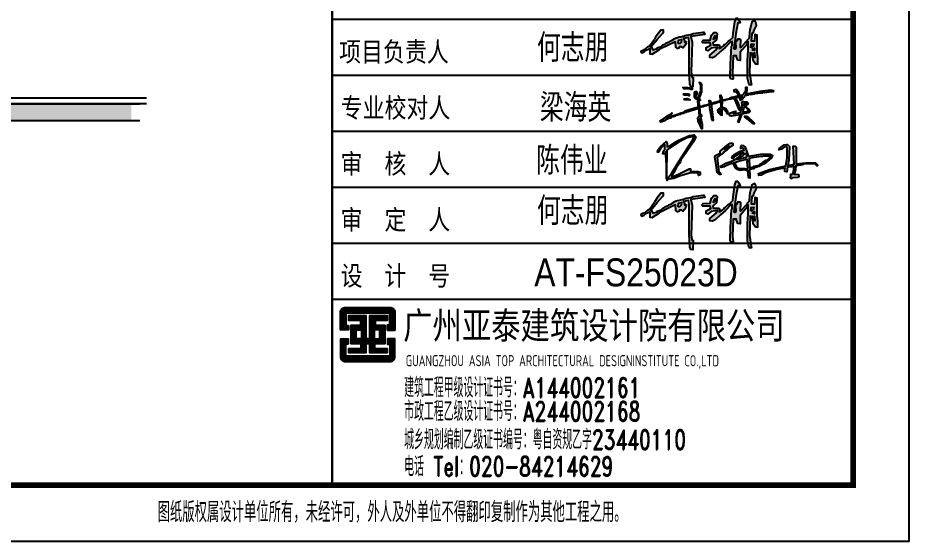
# Model space of a CAD drawing. Extents: x -1041549 to 749950, y -354245 to 17554.
# Drawn here: x 270223 to 278178, y -225679 to -221006 of the extents above; entities that cross this region are included whole.
import ezdxf

# ---------------------------------------------------------------- set-up
doc = ezdxf.new("R2010")
doc.units = 0
doc.header["$LTSCALE"] = 1000
doc.header["$MEASUREMENT"] = 0
for name, color, linetype in [('13', 13, 'Continuous'), ('14', 1, 'Continuous'), ('PUB_TITLE', 4, 'Continuous'), ('RAS2DXF', 7, 'Continuous'), ('WALL', 4, 'Continuous'), ('图签-Xi$0$RAS2DXF', 7, 'Continuous')]:
    doc.layers.add(name, color=color, linetype=linetype)
doc.styles.add('_HZTXT', font='gs_txt.shx', dxfattribs={"width": 0.8, "bigfont": 'HZTXT.shx'})
doc.styles.add('HT', font='simhei.ttf', dxfattribs={"width": 0.7})
doc.styles.add('hztxt', font='romand_pkpm', dxfattribs={"bigfont": 'gbcbig'})
doc.styles.get("Standard").update_dxf_attribs({"font": 'gbenor.shx', "bigfont": 'gbcbig.shx'})
doc.styles.add('宋体', font='')
doc.styles.get('宋体').set_extended_font_data('宋体')

# ---------------------------------------------------------------- blocks, each defined once
blk = doc.blocks.new('图签-Xi$0$A$C38097BB6')
at = {"linetype": 'Continuous'}
h = blk.add_hatch(color=4, dxfattribs=at)
h.dxf.hatch_style = 1
h.paths.add_polyline_path([(1561, 923), (1554, 964), (1629, 1032), (1643, 1162), (1622, 1183), (1575, 1183), (1527, 1128), (1499, 1025), (1356, 1019), (1335, 998), (1349, 964), (1499, 964), (1513, 916), (1417, 868), (1417, 813), (1451, 800), (1520, 854), (1650, 875), (1629, 827), (1492, 711), (1492, 663), (1547, 656), (1602, 683), (1711, 786), (1814, 875), (1923, 991), (1951, 998), (1951, 909), (1937, 896), (1917, 519), (1910, 253), (1923, 225), (1964, 218), (1971, 232), (1958, 341), (1971, 697), (2040, 697), (2040, 677), (2067, 608), (2115, 601), (2115, 772), (2156, 820), (2259, 943), (2272, 991), (2286, 991), (2286, 800), (2272, 608), (2272, 239), (2306, 102), (2354, 102), (2347, 129), (2313, 355), (2327, 759), (2361, 745), (2373, 746), (2375, 752), (2416, 759), (2423, 663), (2402, 670), (2395, 704), (2382, 704), (2382, 725), (2368, 725), (2382, 615), (2436, 533), (2450, 533), (2484, 526), (2484, 663), (2471, 772), (2471, 1128), (2423, 1142), (2416, 1005), (2354, 1005), (2368, 1149), (2382, 1183), (2395, 1183), (2409, 1231), (2457, 1326), (2436, 1409), (2402, 1429), (2361, 1402), (2320, 1231), (2313, 1183), (2300, 1067), (2259, 1025), (2252, 998), (2224, 971), (2224, 964), (2142, 882), (2115, 868), (2122, 1039), (2101, 1053), (2074, 1053), (2053, 1012), (2005, 991), (2026, 1162), (2067, 1381), (2115, 1381), (2088, 1443), (2060, 1477), (2033, 1477), (2005, 1402), (1971, 1162), (1964, 1080), (1896, 1012), (1869, 998), (1814, 943), (1787, 930), (1787, 909), (1725, 868), (1684, 848), (1698, 889), (1677, 923)])
h.paths.add_polyline_path([(1561, 1046), (1595, 1121), (1608, 1108), (1595, 1060)], flags=16)
h.paths.add_polyline_path([(2005, 978), (2019, 978), (2026, 868), (2012, 834), (1992, 834)], flags=16)
h.paths.add_polyline_path([(2341, 861), (2347, 937), (2402, 943), (2389, 896)], flags=16)
h.paths.add_polyline_path([(2382, 812), (2382, 841), (2416, 854), (2416, 807)], flags=16)
h = blk.add_hatch(color=4, dxfattribs=at)
h.dxf.hatch_style = 1
h.paths.add_polyline_path([(254, 848), (254, 800), (254, 738), (268, 738), (302, 731), (453, 827), (473, 848), (761, 991), (774, 991), (781, 875), (815, 848), (863, 868), (870, 889), (891, 889), (932, 861), (993, 937), (1014, 976), (1002, 995), (966, 984), (966, 1032), (946, 1058), (1048, 1080), (1062, 998), (1062, 697), (1062, 383), (1075, 123), (1096, 68), (1137, 61), (1144, 253), (1123, 253), (1103, 362), (1123, 978), (1096, 1101), (1390, 1142), (1369, 1190), (1356, 1190), (1144, 1162), (1133, 1155), (1089, 1142), (1007, 1128), (981, 1121), (945, 1108), (933, 1104), (921, 1101), (891, 1094), (866, 1090), (822, 1080), (798, 1071), (770, 1059), (713, 1025), (696, 1014), (644, 991), (627, 980), (583, 957), (560, 941), (521, 923), (513, 917), (502, 903), (487, 889), (405, 861), (405, 848), (316, 820), (282, 882), (275, 882), (248, 909), (200, 882), (166, 848), (145, 827), (108, 810), (63, 788), (83, 759), (131, 779), (166, 813), (228, 837)])
h.paths.add_polyline_path([(836, 950), (843, 1025), (904, 1039), (897, 984), (863, 950)], flags=16)
h = blk.add_hatch(color=4, dxfattribs=at)
h.dxf.hatch_style = 1
h.paths.add_polyline_path([(248, 909), (275, 882), (405, 1039), (514, 1162), (535, 1190), (535, 1231), (480, 1231), (431, 1170), (405, 1135), (371, 1081), (350, 1046)])
for p, q in [((248, 909), (350, 1046)), ((1014, 976), (1002, 995))]:
    blk.add_line(p, q, dxfattribs=at)
at = {"layer": '图签-Xi$0$RAS2DXF', "color": 0}
for points in [[(2361, 745, 0), (2327, 759, 0), (2313, 355, 0), (2347, 129, 0), (2354, 102, 0), (2306, 102, 0), (2272, 239, 0), (2272, 608, 0), (2286, 800, 0), (2286, 991, 0), (2272, 991, 0), (2259, 943, 0), (2156, 820, 0), (2115, 772, 0), (2115, 601, 0), (2067, 608, 0), (2040, 677, 0), (2040, 697, 0), (1971, 697, 0), (1958, 341, 0), (1971, 232, 0), (1964, 218, 0), (1923, 225, 0), (1910, 253, 0), (1917, 519, 0), (1937, 896, 0), (1951, 909, 0), (1951, 998, 0), (1923, 991, 0), (1814, 875, 0), (1711, 786, 0), (1602, 683, 0), (1547, 656, 0), (1492, 663, 0), (1492, 711, 0), (1629, 827, 0), (1650, 875, 0), (1520, 854, 0), (1451, 800, 0), (1417, 813, 0), (1417, 868, 0), (1513, 916, 0), (1499, 964, 0), (1349, 964, 0), (1335, 998, 0), (1356, 1019, 0), (1499, 1025, 0), (1527, 1128, 0), (1575, 1183, 0), (1622, 1183, 0), (1643, 1162, 0), (1629, 1032, 0), (1554, 964, 0), (1561, 923, 0), (1677, 923, 0), (1698, 889, 0), (1684, 848, 0), (1725, 868, 0), (1787, 909, 0), (1787, 930, 0), (1814, 943, 0), (1869, 998, 0), (1896, 1012, 0), (1964, 1080, 0), (1971, 1162, 0), (2005, 1402, 0), (2033, 1477, 0), (2060, 1477, 0), (2088, 1443, 0), (2115, 1381, 0), (2067, 1381, 0), (2026, 1162, 0), (2005, 991, 0), (2053, 1012, 0), (2074, 1053, 0), (2101, 1053, 0), (2122, 1039, 0), (2115, 868, 0), (2142, 882, 0), (2224, 964, 0)], [(2368, 725, 0), (2375, 752, 0), (2416, 759, 0), (2423, 663, 0), (2402, 670, 0), (2395, 704, 0), (2382, 704, 0), (2382, 725, 0), (2368, 725, 0), (2382, 615, 0), (2436, 533, 0), (2450, 533, 0), (2484, 526, 0), (2484, 663, 0), (2471, 772, 0), (2471, 1128, 0), (2423, 1142, 0), (2416, 1005, 0), (2354, 1005, 0), (2368, 1149, 0), (2382, 1183, 0), (2395, 1183, 0), (2409, 1231, 0), (2457, 1326, 0), (2436, 1409, 0), (2402, 1429, 0), (2361, 1402, 0), (2320, 1231, 0), (2313, 1183, 0), (2300, 1067, 0), (2259, 1025, 0), (2252, 998, 0), (2224, 971, 0), (2224, 964, 0), (2224, 964, 0), (2224, 964, 0)], [(145, 827, 0), (166, 848, 0), (200, 882, 0), (248, 909, 0), (275, 882, 0), (282, 882, 0), (316, 820, 0), (405, 848, 0), (405, 861, 0), (487, 889, 0), (502, 903, 0), (513, 917, 0), (521, 923, 0), (560, 941, 0), (583, 957, 0), (627, 980, 0), (644, 991, 0), (696, 1014, 0), (713, 1025, 0), (770, 1059, 0), (798, 1071, 0), (822, 1080, 0), (866, 1090, 0), (891, 1094, 0), (921, 1101, 0), (933, 1104, 0), (945, 1108, 0), (981, 1121, 0), (1007, 1128, 0), (1089, 1142, 0), (1133, 1155, 0), (1144, 1162, 0), (1356, 1190, 0), (1369, 1190, 0), (1390, 1142, 0), (1096, 1101, 0), (1123, 978, 0), (1103, 362, 0), (1123, 253, 0), (1144, 253, 0), (1137, 61, 0), (1096, 68, 0), (1075, 123, 0), (1062, 383, 0), (1062, 697, 0), (1062, 998, 0), (1048, 1080, 0), (946, 1058, 0), (966, 1032, 0), (966, 984, 0), (1002, 995, 0)], [(275, 882, 0), (405, 1039, 0), (514, 1162, 0), (535, 1190, 0), (535, 1231, 0), (480, 1231, 0), (431, 1170, 0), (405, 1135, 0), (371, 1081, 0), (350, 1046, 0), (350, 1046, 0), (350, 1046, 0)], [(1608, 1108, 0), (1595, 1121, 0), (1561, 1046, 0), (1595, 1060, 0), (1608, 1108, 0), (1608, 1108, 0)], [(145, 827, 0), (108, 810, 0), (63, 788, 0), (83, 759, 0), (131, 779, 0), (166, 813, 0), (228, 837, 0), (254, 848, 0), (254, 800, 0), (254, 738, 0), (268, 738, 0), (302, 731, 0), (453, 827, 0), (473, 848, 0), (761, 991, 0), (774, 991, 0), (781, 875, 0), (815, 848, 0), (863, 868, 0), (870, 889, 0), (891, 889, 0), (932, 861, 0), (993, 937, 0), (1014, 976, 0)], [(836, 950, 0), (843, 1025, 0), (904, 1039, 0), (897, 984, 0), (863, 950, 0), (836, 950, 0)], [(1992, 834, 0), (2005, 978, 0), (2019, 978, 0), (2026, 868, 0), (2012, 834, 0), (1992, 834, 0)], [(2341, 861, 0), (2347, 937, 0), (2402, 943, 0), (2389, 896, 0), (2341, 861, 0)], [(2373, 746, 0), (2361, 745, 0)], [(2382, 807, 0), (2382, 841, 0), (2416, 854, 0), (2416, 807, 0), (2375, 813, 0)]]:
    blk.add_polyline3d(points, dxfattribs=at)
blk = doc.blocks.new('43GGG')
at = {"linetype": 'Continuous'}
for points in [[(-112300, 250039.5), (-112271, 250058.5), (-112261, 250063.5), (-112241, 250073.5), (-112220, 250078.5), (-112219, 250076.5), (-112222, 250067.5), (-112251, 250022.5), (-112271, 249991.5), (-112294, 249954.5), (-112296, 249950.5), (-112305, 249941.5), (-112302, 249935.5), (-112286, 249937.5), (-112267, 249945.5), (-112229, 249956.5), (-112206, 249956.5), (-112203, 249947.5), (-112198, 249949.5), (-112198, 249958.5), (-112204, 249961.5), (-112231, 249961.5), (-112230, 249964.5), (-112230, 249970.5), (-112235, 249970.5), (-112250, 249962.5), (-112270, 249952.5), (-112294, 249942.5), (-112293, 249945.5), (-112288, 249956.5), (-112286, 249956.5), (-112281, 249965.5), (-112277, 249974.5), (-112269, 249985.5), (-112266, 249988.5), (-112264, 249994.5), (-112263, 250000.5), (-112261, 250001.5), (-112253, 250013.5), (-112220, 250060.5), (-112212, 250077.5), (-112218, 250083.5), (-112233, 250081.5), (-112269, 250066.5), (-112283, 250058.5), (-112299, 250047.5), (-112308, 250043.5), (-112308, 250054.5), (-112312, 250061.5), (-112331, 250044.5), (-112339, 250032.5), (-112341, 250025.5), (-112337, 250025.5), (-112329, 250039.5), (-112316, 250051.5), (-112316, 250034.5), (-112320, 250030.5), (-112323, 250020.5), (-112315, 250019.5), (-112315, 250025.5), (-112313, 250025.5), (-112312, 249991.5), (-112309, 249993.5), (-112309, 250032.5)], [(-111966, 249967.5), (-112003, 249954.5), (-112001, 249947.5), (-111994, 249948.5), (-111982, 249955.5), (-111972, 249958.5), (-111941, 249967.5), (-111913, 249972.5), (-111914, 249967.5), (-111914, 249961.5), (-111908, 249960.5), (-111905, 249976.5), (-111901, 249976.5), (-111891, 249977.5), (-111889, 249979.5), (-111884, 249978.5), (-111886, 249959.5), (-111889, 249950.5), (-111895, 249950.5), (-111895, 249942.5), (-111897, 249942.5), (-111895, 249938.5), (-111891, 249937.5), (-111888, 249940.5), (-111871, 249942.5), (-111867, 249944.5), (-111868, 249949.5), (-111882, 249950.5), (-111878, 249966.5), (-111877, 249981.5), (-111861, 249983.5), (-111857, 249985.5), (-111857, 249984.5), (-111854, 249984.5), (-111854, 249985.5), (-111853, 249985.5), (-111838, 249986.5), (-111817, 249986.5), (-111816.3, 249987.2), (-111812, 249985.5), (-111807, 249980.5), (-111804, 249982.5), (-111812, 249990.5), (-111844, 249990.5), (-111877, 249986.5), (-111877, 250042.5), (-111880, 250045.5), (-111886, 250045.5), (-111883, 249985.5), (-111904, 249981.5), (-111901, 249998.5), (-111899, 250044.5), (-111906, 250051.5), (-111909, 250051.5), (-111917, 250050.5), (-111933, 250038.5), (-111934, 250033.5), (-111926, 250035.5), (-111917, 250042.5), (-111909, 250044.5), (-111907, 250040.5), (-111907, 250007.5), (-111911, 249980.5)], [(-112309, 249993.5), (-112312, 249991.5), (-112312, 249962.5), (-112312, 249937.5), (-112311, 249937.5), (-112309, 249932.5), (-112307, 249932.5), (-112309, 249939.5)]]:
    blk.add_hatch(color=4, dxfattribs=at).paths.add_polyline_path(points)
h = blk.add_hatch(color=4, dxfattribs=at)
h.paths.add_polyline_path([(-112134, 250013.5), (-112120, 250023.5), (-112117, 250027.5), (-112107, 250033.5), (-112100, 250041.5), (-112088, 250049.5), (-112088, 250054.5), (-112090, 250055.5), (-112097, 250055.5), (-112109, 250048.5), (-112131, 250029.5), (-112131, 250022.5), (-112142, 250016.5), (-112146, 250014.5), (-112149, 250010.5), (-112144, 249982.5), (-112141, 249957.5), (-112134, 249950.5), (-112129, 249950.5), (-112130, 249955.5), (-112135, 249958.5), (-112141, 250008.5)])
h.paths.add_polyline_path([(-112116, 250034.5), (-112113, 250037.5), (-112106, 250043.5), (-112102, 250047.5), (-112099, 250044.5), (-112105, 250042.5), (-112106, 250041.5), (-112114, 250035.5)], flags=16)
h = blk.add_hatch(color=4, dxfattribs=at)
h.paths.add_polyline_path([(-112092, 249987.5), (-112087, 249988.5), (-112080, 249972.5), (-112077, 249969.5), (-112074, 249969.5), (-112074, 249967.5), (-112064, 249964.5), (-112047, 249966.5), (-112047, 249969.5), (-112067, 249969.5), (-112068, 249971.5), (-112073, 249972.5), (-112079, 249983.5), (-112081, 249986.5), (-112080, 249992.5), (-112070, 249995.5), (-112042, 250002.5), (-112040, 249994.5), (-112038, 249971.5), (-112045, 249970.5), (-112045, 249966.5), (-112042, 249965.5), (-112039, 249965.5), (-112037, 249940.5), (-112035, 249940.5), (-112030, 249939.5), (-112031, 249945.5), (-112032, 249968.5), (-112017, 249971.5), (-112012, 249975.5), (-112003, 249979.5), (-111999, 249979.5), (-111998, 249980.5), (-111996.6, 249980.7), (-111995, 249981.5), (-111990, 249984.5), (-111978, 249990.5), (-111959, 250005.5), (-111955, 250013.5), (-111963, 250018.5), (-111996, 250018.5), (-112035, 250011.5), (-112046, 250042.5), (-112052, 250047.5), (-112059, 250048.5), (-112063, 250042.5), (-112063, 250035.5), (-112057, 250041.5), (-112053, 250038.5), (-112050, 250031.5), (-112052, 250032.5), (-112064, 250029.5), (-112079, 250021.5), (-112090, 250012.5), (-112092, 250005.5), (-112087, 250004.5), (-112081, 250012.5), (-112065, 250022.5), (-112054, 250024.5), (-112077.1, 250003.5), (-112073.7, 250003), (-112070, 250006.5), (-112061, 250009.5), (-112059, 250012.5), (-112055, 250013.5), (-112049, 250021.5), (-112046, 250021.5), (-112043, 250016.5), (-112044, 250008.5), (-112067, 250002.5), (-112075, 250001.5), (-112073.7, 250003), (-112077, 250003.5), (-112095, 249994.5), (-112112, 249988.5), (-112130, 249979.5), (-112127, 249974.5), (-112117, 249976.5), (-112114, 249979.5)])
h.paths.add_polyline_path([(-112033, 250005.5), (-112017, 250009.5), (-112001, 250011.5), (-111974, 250013.5), (-111965, 250013.5), (-111965, 250008.5), (-111974, 249999.5), (-111978, 249997.5), (-111990, 249990.5), (-111993.6, 249986.8), (-111999, 249983.5), (-112000, 249981.5), (-112012, 249979.5), (-112019, 249977.5), (-112019, 249975.5), (-112032, 249973.5)], flags=16)
for p, q in [((-112114, 250035.5), (-112106, 250041.5)), ((-112106, 250043.5), (-112113, 250037.5))]:
    blk.add_line(p, q, dxfattribs=at)
at = {"layer": 'RAS2DXF', "color": 0}
for points in [[(-112231, 249961.5, 0), (-112204, 249961.5, 0), (-112198, 249958.5, 0), (-112198, 249949.5, 0), (-112203, 249947.5, 0), (-112206, 249956.5, 0), (-112229, 249956.5, 0), (-112267, 249945.5, 0), (-112286, 249937.5, 0), (-112302, 249935.5, 0), (-112305, 249941.5, 0), (-112296, 249950.5, 0), (-112294, 249954.5, 0), (-112271, 249991.5, 0), (-112251, 250022.5, 0), (-112222, 250067.5, 0), (-112219, 250076.5, 0), (-112220, 250078.5, 0), (-112241, 250073.5, 0), (-112261, 250063.5, 0), (-112271, 250058.5, 0), (-112300, 250039.5, 0), (-112309, 250032.5, 0), (-112309, 249993.5, 0), (-112312, 249991.5, 0), (-112313, 250025.5, 0), (-112315, 250025.5, 0), (-112315, 250019.5, 0), (-112323, 250020.5, 0), (-112320, 250030.5, 0), (-112316, 250034.5, 0), (-112316, 250051.5, 0), (-112329, 250039.5, 0), (-112337, 250025.5, 0), (-112341, 250025.5, 0), (-112339, 250032.5, 0), (-112331, 250044.5, 0), (-112312, 250061.5, 0), (-112308, 250054.5, 0), (-112308, 250043.5, 0), (-112299, 250047.5, 0), (-112283, 250058.5, 0), (-112269, 250066.5, 0), (-112233, 250081.5, 0), (-112218, 250083.5, 0), (-112212, 250077.5, 0), (-112220, 250060.5, 0), (-112253, 250013.5, 0), (-112261, 250001.5, 0), (-112263, 250000.5, 0), (-112264, 249994.5, 0), (-112266, 249988.5, 0), (-112269, 249985.5, 0), (-112277, 249974.5, 0), (-112281, 249965.5, 0), (-112286, 249956.5, 0), (-112288, 249956.5, 0), (-112293, 249945.5, 0), (-112294, 249942.5, 0), (-112270, 249952.5, 0), (-112250, 249962.5, 0), (-112235, 249970.5, 0), (-112230, 249970.5, 0), (-112230, 249964.5, 0), (-112231, 249961.5, 0), (-112231, 249961.5, 0), (-112231, 249961.5, 0), (-112231, 249961.5, 0)], [(-112270, 250059.5, 0), (-112269, 250058.5, 0)], [(-112134, 249950.5, 0), (-112141, 249957.5, 0), (-112144, 249982.5, 0), (-112149, 250010.5, 0), (-112146, 250014.5, 0), (-112142, 250016.5, 0), (-112131, 250022.5, 0), (-112131, 250029.5, 0), (-112109, 250048.5, 0), (-112097, 250055.5, 0), (-112090, 250055.5, 0), (-112088, 250054.5, 0), (-112088, 250049.5, 0), (-112100, 250041.5, 0), (-112107, 250033.5, 0), (-112117, 250027.5, 0), (-112120, 250023.5, 0), (-112134, 250013.5, 0), (-112141, 250008.5, 0), (-112135, 249958.5, 0), (-112130, 249955.5, 0), (-112129, 249950.5, 0), (-112134, 249950.5, 0)], [(-112105, 250042.5, 0), (-112099, 250044.5, 0), (-112102, 250047.5, 0), (-112106, 250043.5, 0)], [(-111990, 249984.5, 0), (-111978, 249990.5, 0), (-111959, 250005.5, 0), (-111955, 250013.5, 0), (-111963, 250018.5, 0), (-111996, 250018.5, 0), (-112035, 250011.5, 0), (-112046, 250042.5, 0), (-112052, 250047.5, 0), (-112059, 250048.5, 0), (-112063, 250042.5, 0), (-112063, 250035.5, 0)], [(-111901, 249976.5, 0), (-111905, 249976.5, 0), (-111908, 249960.5, 0), (-111914, 249961.5, 0), (-111914, 249967.5, 0), (-111913, 249972.5, 0), (-111941, 249967.5, 0), (-111972, 249958.5, 0), (-111982, 249955.5, 0), (-111994, 249948.5, 0), (-112001, 249947.5, 0), (-112003, 249954.5, 0), (-111966, 249967.5, 0), (-111911, 249980.5, 0), (-111907, 250007.5, 0), (-111907, 250040.5, 0), (-111909, 250044.5, 0), (-111917, 250042.5, 0), (-111926, 250035.5, 0), (-111934, 250033.5, 0), (-111933, 250038.5, 0), (-111917, 250050.5, 0), (-111909, 250051.5, 0), (-111906, 250051.5, 0), (-111899, 250044.5, 0), (-111901, 249998.5, 0), (-111904, 249981.5, 0), (-111883, 249985.5, 0), (-111886, 250045.5, 0), (-111880, 250045.5, 0), (-111877, 250042.5, 0), (-111877, 249986.5, 0), (-111844, 249990.5, 0), (-111812, 249990.5, 0), (-111804, 249982.5, 0), (-111807, 249980.5, 0), (-111812, 249985.5, 0), (-111816.3, 249987.2, 0), (-111817, 249986.5, 0), (-111838, 249986.5, 0), (-111853, 249985.5, 0), (-111853, 249985.5, 0), (-111851, 249985.6, 0)], [(-112087, 249988.5, 0), (-112084, 249991.5, 0), (-112087, 249988.5, 0), (-112092, 249987.5, 0), (-112114, 249979.5, 0), (-112117, 249976.5, 0), (-112127, 249974.5, 0), (-112130, 249979.5, 0), (-112112, 249988.5, 0), (-112095, 249994.5, 0), (-112077, 250003.5, 0), (-112073.7, 250003, 0), (-112070, 250006.5, 0), (-112061, 250009.5, 0), (-112059, 250012.5, 0), (-112055, 250013.5, 0), (-112049, 250021.5, 0), (-112046, 250021.5, 0), (-112043, 250016.5, 0), (-112044, 250008.5, 0), (-112067, 250002.5, 0), (-112075, 250001.5, 0), (-112073.7, 250003, 0)], [(-112114, 250035.5, 0), (-112116, 250034.5, 0), (-112113, 250037.5, 0), (-112113, 250037.5, 0), (-112113, 250037.5, 0)], [(-112105, 250042.5, 0), (-112106, 250041.5, 0)], [(-112077.3, 250003.4, 0), (-112054, 250024.5, 0), (-112065, 250022.5, 0), (-112081, 250012.5, 0), (-112087, 250004.5, 0), (-112092, 250005.5, 0), (-112090, 250012.5, 0), (-112079, 250021.5, 0), (-112064, 250029.5, 0), (-112052, 250032.5, 0), (-112050, 250031.5, 0), (-112053, 250038.5, 0), (-112057, 250041.5, 0), (-112063, 250035.5, 0)], [(-112055, 250023.5, 0), (-112054, 250023.5, 0)], [(-112313, 250008.5, 0), (-112314, 250007.5, 0)], [(-112312, 249991.5, 0), (-112312, 249962.5, 0), (-112312, 249937.5, 0), (-112311, 249937.5, 0), (-112309, 249932.5, 0), (-112307, 249932.5, 0), (-112309, 249939.5, 0), (-112309, 249993.5, 0)], [(-112047, 249966.5, 0), (-112064, 249964.5, 0), (-112074, 249967.5, 0), (-112074, 249969.5, 0), (-112077, 249969.5, 0), (-112080, 249972.5, 0), (-112087, 249988.5, 0)], [(-112047, 249966.5, 0), (-112047, 249969.5, 0), (-112067, 249969.5, 0), (-112068, 249971.5, 0), (-112073, 249972.5, 0), (-112079, 249983.5, 0), (-112081, 249986.5, 0), (-112080, 249992.5, 0), (-112070, 249995.5, 0), (-112042, 250002.5, 0), (-112040, 249994.5, 0), (-112041, 249992.5, 0)], [(-112045, 249966.5, 0), (-112045, 249970.5, 0), (-112038, 249971.5, 0), (-112040, 249994.5, 0)], [(-112012, 249979.5, 0), (-112019, 249977.5, 0), (-112019, 249975.5, 0), (-112032, 249973.5, 0), (-112033, 250005.5, 0), (-112017, 250009.5, 0), (-112001, 250011.5, 0), (-111974, 250013.5, 0), (-111965, 250013.5, 0), (-111965, 250008.5, 0), (-111974, 249999.5, 0), (-111978, 249997.5, 0), (-111990, 249990.5, 0), (-111993.6, 249986.8, 0), (-111999, 249983.5, 0), (-112000, 249981.5, 0), (-112012, 249979.5, 0)], [(-111857, 249984.5, 0), (-111857, 249985.5, 0), (-111861, 249983.5, 0)], [(-111857, 249984.5, 0), (-111854, 249984.5, 0), (-111854, 249985.5, 0), (-111853, 249985.5, 0)], [(-112047, 249966.5, 0), (-112045, 249966.5, 0), (-112042, 249965.5, 0), (-112039, 249965.5, 0), (-112037, 249940.5, 0), (-112035, 249940.5, 0), (-112030, 249939.5, 0), (-112031, 249945.5, 0), (-112032, 249968.5, 0), (-112017, 249971.5, 0), (-112012, 249975.5, 0), (-112003, 249979.5, 0), (-112012, 249975.5, 0), (-112012, 249976.5, 0)], [(-112047, 249968.5, 0), (-112045, 249968.5, 0)], [(-112045, 249966.5, 0), (-112045, 249965.5, 0)], [(-112025, 249970.5, 0), (-112025, 249968.5, 0)], [(-112003, 249979.5, 0), (-111999, 249979.5, 0), (-111998, 249980.5, 0), (-111996.6, 249980.7, 0), (-111995, 249981.5, 0), (-111990, 249984.5, 0)], [(-111901, 249976.5, 0), (-111902, 249975.5, 0)], [(-111901, 249976.5, 0), (-111891, 249977.5, 0), (-111889, 249979.5, 0), (-111884, 249978.5, 0), (-111886, 249959.5, 0), (-111889, 249950.5, 0), (-111895, 249950.5, 0), (-111895, 249942.5, 0), (-111897, 249942.5, 0), (-111895, 249938.5, 0), (-111891, 249937.5, 0), (-111888, 249940.5, 0), (-111871, 249942.5, 0), (-111867, 249944.5, 0), (-111868, 249949.5, 0), (-111882, 249950.5, 0), (-111878, 249966.5, 0), (-111877, 249981.5, 0), (-111861, 249983.5, 0), (-111861, 249983.5, 0), (-111861, 249983.5, 0), (-111861, 249983.5, 0)]]:
    blk.add_polyline3d(points, dxfattribs=at)
blk = doc.blocks.new('$titleblk$00000212')
at = {"layer": '14', "style": 'hztxt', "width": 0.85}
for s, p in [('电子文件名：', (-198.31, 0.78)), ('图纸版权属设计单位所有，未经许可，外人及外单位不得翻印复制作为其他工程之用。', (-124.17, 1.07))]:
    blk.add_text(s, height=3.6, rotation=359.9997, dxfattribs=at).set_placement(p)
blk = doc.blocks.new('梁海英_t3')
at = {"linetype": 'Continuous'}
h = blk.add_hatch(color=4, dxfattribs=at)
h.paths.add_polyline_path([(360, 1562), (355, 1571), (349, 1572), (354, 1560), (354, 1535), (345, 1509), (340, 1503), (332, 1504), (330, 1506), (328, 1506), (329, 1505), (329, 1503), (332, 1499), (341, 1497), (342, 1490), (345, 1459), (343, 1460), (341.4, 1460), (340, 1459.6), (340, 1458), (339, 1458), (338, 1459), (336, 1458.4), (336, 1456.2), (345, 1457), (348, 1421), (341, 1411), (343, 1399), (354, 1373), (355, 1373), (358, 1366), (360, 1366), (363, 1365), (363, 1382), (356, 1418), (361, 1421), (360, 1426), (355, 1427), (351, 1465), (347, 1494), (350, 1494), (354, 1493), (347, 1502), (352, 1507), (360, 1530)])
h.paths.add_polyline_path([(351, 1409), (355, 1387), (353, 1387), (353, 1390), (348, 1406)], flags=16)
for points in [[(298, 1550), (275, 1550), (279, 1544), (310, 1542), (310.7, 1540), (317, 1540), (317, 1547)], [(278, 1521), (279, 1515), (294, 1516), (302, 1513), (304, 1513), (304, 1519), (299, 1521)], [(333, 1523), (327, 1518.7), (327, 1511), (329, 1511)], [(307, 1493), (306, 1496), (294, 1500), (291, 1500), (281, 1499), (283.5, 1494)], [(335, 1512), (335, 1513), (335, 1513.7), (333, 1513), (332.3, 1510.3), (333, 1511), (334, 1511)], [(408, 1477), (408, 1480), (406, 1480), (404, 1479), (404.5, 1477.5), (405, 1477)], [(415, 1483), (411, 1482), (410, 1481), (410, 1477), (414, 1479.3), (414.5, 1480.7)], [(201, 1406), (207, 1407), (213, 1410), (222, 1412), (226.7, 1415.2), (232, 1418), (235.5, 1418.8), (238, 1420), (249, 1425), (262, 1430), (264, 1430.4), (266, 1430), (269.8, 1432.2), (275, 1434), (279, 1435), (282.6, 1434.9), (284, 1437), (284, 1442), (283, 1442), (282, 1441), (263, 1435), (258.7, 1432.7), (256, 1432), (229, 1422), (205, 1414), (205, 1416), (221, 1427), (227, 1433), (227, 1434.3), (223, 1433), (220, 1430), (211, 1425), (193, 1412), (174, 1400), (175, 1394), (182, 1396), (197, 1401)], [(292, 1445), (299, 1445), (299.8, 1445.8), (300, 1447), (307, 1448), (308.3, 1450), (308, 1450), (307.7, 1450), (284, 1443), (288, 1443), (291.2, 1442.7)], [(343, 1460.5), (341.4, 1460), (343, 1460)], [(345, 1459), (344.8, 1461), (343, 1460.5), (343, 1460)], [(344.8, 1461), (343, 1461), (343, 1460.5)], [(355.9, 1464.7), (351.1, 1464), (354, 1464), (355, 1463), (355.5, 1463)], [(354, 1464), (351.1, 1464), (351.4, 1461.6), (352, 1461), (355.2, 1461.6), (355.5, 1463), (355, 1463)], [(351.4, 1461.6), (351.4, 1460.8), (367, 1464), (352, 1461)], [(367, 1464), (368, 1467), (367, 1468), (365, 1468), (364, 1466), (358, 1465), (358, 1463), (355.5, 1463), (355.2, 1461.6)], [(393, 1476), (391, 1475), (389, 1475), (388, 1474), (374, 1470), (376, 1469), (377, 1469), (377, 1468.2), (383, 1469), (384, 1471), (392, 1472)], [(561, 1421), (554, 1421), (554, 1417), (558, 1414), (577, 1399), (589, 1387), (595, 1386), (595, 1391), (582, 1404), (581, 1404), (574, 1411)]]:
    blk.add_hatch(color=4, dxfattribs=at).paths.add_polyline_path(points)
h = blk.add_hatch(color=4, dxfattribs=at)
h.dxf.hatch_style = 1
h.paths.add_polyline_path([(333, 1523), (329, 1511), (327, 1511), (327, 1506), (330, 1506), (330, 1509), (332, 1509), (333, 1513), (336, 1514), (340, 1525), (336, 1531), (330, 1531), (327, 1526), (327, 1518.7)])
h = blk.add_hatch(color=4, dxfattribs=at)
h.paths.add_polyline_path([(392, 1472), (384, 1471), (383, 1469), (369.7, 1465.4), (368, 1466), (367.7, 1466), (367, 1464), (355.2, 1461.6), (356, 1465), (358, 1465), (358, 1463), (355.5, 1463), (355.2, 1461.6), (367, 1464), (369.7, 1465.4), (371, 1470), (374, 1470), (388, 1474), (390.2, 1471.8), (392, 1472), (393, 1476), (395, 1476), (393, 1491), (397, 1491), (401, 1484), (402, 1479), (404, 1479), (404.5, 1477.5), (405, 1477), (408, 1477), (408, 1480), (410, 1480), (410, 1479), (414, 1479.3), (414, 1480), (415, 1483), (444, 1491), (443, 1515), (445, 1515), (449, 1511), (451, 1494), (472, 1498), (485, 1501), (494, 1505), (504, 1507), (525, 1512), (521, 1523), (514, 1532), (506, 1530), (504, 1537), (515, 1540), (525, 1529), (531, 1514), (543, 1515), (548, 1519), (556, 1533), (557, 1550), (564, 1549), (564, 1534), (558, 1520), (621, 1531), (670, 1537), (684, 1535), (682, 1531), (662, 1530), (642, 1527), (636.5, 1524.9), (633, 1526), (626, 1525), (598, 1523), (597, 1521), (580, 1518), (574, 1519), (571.9, 1517.7), (570, 1517), (555, 1514), (541, 1497), (532, 1493), (528, 1507), (525, 1508), (523, 1506), (519.4, 1505.9), (517, 1505), (511, 1503), (509.4, 1501.6), (507, 1502), (501, 1501), (499, 1500.4), (497, 1500), (486, 1497), (468.5, 1492.5), (465, 1491), (455, 1491), (453, 1490), (452, 1460), (459, 1459), (468, 1454), (477, 1440), (477, 1433), (472, 1433), (469, 1442), (460, 1452), (452, 1452), (452, 1426), (446, 1427), (444, 1427), (433, 1439), (431, 1448), (435, 1453), (446, 1458), (445, 1486), (440, 1484), (436.1, 1484.1), (435.1, 1484.1), (434, 1484), (431.2, 1482.6), (430, 1482), (426.2, 1480.9), (422, 1480), (416, 1479.5), (416, 1478), (414, 1478), (414, 1479.3), (410, 1479), (410, 1477), (405.9, 1476.2), (405, 1476), (403, 1476), (408, 1429), (412, 1402), (407, 1401), (397, 1456), (393.4, 1472.7), (391.2, 1473.8)])
h.paths.add_polyline_path([(440, 1447), (446, 1450), (446, 1435), (443.2, 1435.9), (439, 1441)], flags=16)
h = blk.add_hatch(color=4, dxfattribs=at)
h.paths.add_polyline_path([(459, 1459), (452, 1460), (453, 1490), (455, 1491), (457, 1491), (457, 1494), (457, 1495.1), (451, 1494), (449, 1511), (445, 1515), (443, 1515), (444, 1491), (436, 1488.8), (436, 1488), (436, 1486), (440, 1484), (445, 1486), (446, 1458), (435, 1453), (431, 1448), (433, 1439), (444, 1427), (446, 1427), (452, 1426), (452, 1452), (460, 1452), (469, 1442), (472, 1433), (477, 1433), (477, 1440), (468, 1454)])
h.paths.add_polyline_path([(446, 1450), (446, 1435), (443.2, 1435.9), (439, 1441), (440, 1447)], flags=16)
h = blk.add_hatch(color=4, dxfattribs=at)
h.paths.add_polyline_path([(532, 1429), (522, 1397), (524, 1394), (528, 1396), (542, 1432), (570, 1437), (577, 1442), (575, 1449), (561, 1461), (558.9, 1461.2), (559, 1461), (559, 1458), (568, 1449), (568, 1444), (544, 1439), (547, 1455), (551, 1462), (558.9, 1461.2), (558, 1465), (564, 1472), (568, 1479), (563, 1485), (553, 1485), (547, 1487), (543, 1487), (540, 1480), (541, 1473), (541, 1460), (536, 1455), (539, 1455), (539, 1449), (536, 1450), (535, 1450), (534, 1455), (532, 1455), (521, 1486), (514, 1497), (509, 1497), (528, 1450), (535, 1442), (535, 1437), (506, 1433), (506, 1432), (503, 1432), (503, 1434), (505, 1434), (515, 1443), (512, 1442), (510, 1442), (510, 1440), (505, 1440), (482, 1431), (484, 1424), (490, 1424), (493, 1423)])
h.paths.add_polyline_path([(550, 1467), (551, 1478), (559, 1479), (557, 1475), (557, 1473), (555.8, 1471.2), (556, 1471), (555, 1470), (553, 1467)], flags=16)
h = blk.add_hatch(color=4, dxfattribs=at)
h.paths.add_polyline_path([(283.7, 1443.6), (284, 1437), (289, 1439), (291, 1440), (293.7, 1440.5), (299, 1442), (345, 1457), (344.8, 1461.6)])
edge = h.paths.add_edge_path(flags=16)
edge.add_line((313, 1447), (327, 1451))
edge.add_line((327, 1451), (345, 1457))
h = blk.add_hatch(color=4, dxfattribs=at)
h.dxf.hatch_style = 1
h.paths.add_polyline_path([(368, 1467), (367.7, 1466), (367, 1464), (369.7, 1465.4), (383, 1469), (384, 1471), (392, 1472), (393, 1476), (391, 1475), (389, 1475), (388, 1474), (374, 1470), (371, 1470)])
for p, q in [((329, 1503), (329, 1505)), ((335, 1513), (335, 1513.7)), ((404, 1479), (406, 1480)), ((410, 1479), (410, 1480)), ((411, 1482), (415, 1483)), ((415, 1483), (414, 1480)), ((414, 1480), (414.1, 1479.3)), ((344.7, 1461.6), (283.7, 1443.6)), ((284, 1443), (344.8, 1461)), ((284, 1442), (284, 1443)), ((284, 1443), (284, 1437.9)), ((289, 1439), (291, 1440)), ((289, 1439), (291, 1440)), ((291, 1442), (291.2, 1442.7)), ((291, 1440), (291, 1442)), ((291, 1440), (293.7, 1440.5)), ((291.2, 1442.7), (299, 1442)), ((293.7, 1440.5), (299, 1442)), ((299, 1442), (345, 1457)), ((299, 1442), (313, 1447)), ((313, 1447), (327, 1451)), ((327, 1451), (345, 1457)), ((345, 1457), (345, 1461)), ((364, 1466), (351.1, 1464)), ((351.1, 1464), (351.4, 1460.8)), ((351.4, 1460.8), (367, 1464)), ((365, 1468), (364, 1466)), ((367, 1468), (365, 1468)), ((368, 1467), (367, 1468)), ((367, 1464), (367.7, 1466)), ((367.7, 1466), (368, 1467)), ((391, 1475), (393, 1476)), ((414.1, 1479.3), (410, 1477)), ((512, 1442), (515, 1443)), ((557, 1473), (557, 1475)), ((284, 1437.9), (289, 1439)), ((284, 1437.9), (289, 1439))]:
    blk.add_line(p, q, dxfattribs=at)
at = {"layer": 'RAS2DXF', "color": 0}
for points in [[(326, 1452, 0), (334, 1454, 0), (334, 1456, 0), (345, 1457, 0), (348, 1421, 0), (341, 1411, 0), (343, 1399, 0), (354, 1373, 0), (355, 1373, 0), (358, 1366, 0), (360, 1366, 0), (363, 1365, 0), (363, 1382, 0), (356, 1418, 0), (361, 1421, 0), (360, 1426, 0), (355, 1427, 0), (351, 1465, 0), (347, 1494, 0), (350, 1494, 0), (354, 1493, 0), (347, 1502, 0), (352, 1507, 0), (360, 1530, 0), (360, 1562, 0), (355, 1571, 0), (349, 1572, 0), (354, 1560, 0), (354, 1535, 0), (345, 1509, 0), (340, 1503, 0), (332, 1504, 0), (330, 1506, 0), (327, 1506, 0), (327, 1526, 0), (330, 1531, 0), (336, 1531, 0), (340, 1525, 0), (336, 1514, 0), (333, 1513, 0), (332, 1509, 0), (330, 1509, 0), (330, 1506, 0)], [(311, 1539, 0), (310, 1542, 0), (279, 1544, 0), (275, 1550, 0), (298, 1550, 0), (317, 1547, 0), (317, 1540, 0), (310, 1540, 0)], [(302, 1513, 0), (294, 1516, 0), (279, 1515, 0), (278, 1521, 0), (299, 1521, 0), (304, 1519, 0), (304, 1513, 0), (302, 1513, 0)], [(327, 1511, 0), (329, 1511, 0), (333, 1523, 0), (326, 1518, 0)], [(486, 1497, 0), (497, 1500, 0), (499, 1502, 0), (501, 1501, 0), (507, 1502, 0), (509, 1504, 0), (511, 1503, 0), (517, 1505, 0), (519, 1507, 0), (523, 1506, 0), (525, 1508, 0), (528, 1507, 0), (532, 1493, 0), (541, 1497, 0), (555, 1514, 0), (570, 1517, 0), (570, 1519, 0), (574, 1519, 0), (580, 1518, 0), (597, 1521, 0), (598, 1523, 0), (626, 1525, 0), (633, 1526, 0), (635, 1528, 0), (642, 1527, 0), (662, 1530, 0), (682, 1531, 0), (684, 1535, 0), (670, 1537, 0), (621, 1531, 0), (558, 1520, 0), (564, 1534, 0), (564, 1549, 0), (557, 1550, 0), (556, 1533, 0), (548, 1519, 0), (543, 1515, 0), (531, 1514, 0), (525, 1529, 0), (515, 1540, 0), (504, 1537, 0), (506, 1530, 0), (514, 1532, 0), (521, 1523, 0), (525, 1512, 0), (504, 1507, 0), (494, 1505, 0), (485, 1501, 0)], [(583, 1519, 0), (583, 1521, 0), (585, 1521, 0), (585, 1520, 0)], [(594, 1522, 0), (594, 1524, 0), (596, 1524, 0), (596, 1522, 0)], [(596, 1522, 0), (596, 1521, 0)], [(605, 1523, 0), (605, 1525, 0), (606, 1526, 0), (608, 1526, 0), (608, 1528, 0)], [(606, 1528, 0), (606, 1527, 0)], [(607, 1523, 0), (607, 1525, 0), (606, 1525, 0)], [(616, 1524, 0), (616, 1527, 0), (619, 1527, 0), (619, 1525, 0)], [(284, 1493, 0), (281, 1499, 0), (291, 1500, 0), (294, 1500, 0), (306, 1496, 0), (307, 1493, 0), (283, 1494, 0)], [(329, 1505, 0), (328, 1506, 0)], [(340, 1458, 0), (340, 1460, 0), (343, 1460, 0), (345, 1459, 0), (342, 1490, 0), (341, 1497, 0), (332, 1499, 0), (329, 1503, 0)], [(330, 1506, 0), (331, 1505, 0)], [(333, 1511, 0), (332, 1510, 0)], [(333, 1511, 0), (334, 1511, 0), (335, 1512, 0), (335, 1513, 0)], [(352, 1461, 0), (367, 1464, 0), (369.7, 1465.4, 0), (383, 1469, 0), (384, 1471, 0), (392, 1472, 0), (393, 1476, 0), (395, 1476, 0), (393, 1491, 0), (397, 1491, 0), (401, 1484, 0), (402, 1479, 0), (404, 1479, 0), (405, 1476, 0), (403, 1476, 0), (408, 1429, 0), (412, 1402, 0), (407, 1401, 0), (397, 1456, 0), (395, 1474, 0), (392.3, 1473.3, 0)], [(405, 1477, 0), (410, 1477, 0), (410, 1481, 0), (411, 1482, 0)], [(408, 1480, 0), (406, 1480, 0)], [(408, 1477, 0), (408, 1480, 0), (410, 1480, 0)], [(410, 1479, 0), (422, 1480, 0), (426.2, 1480.9, 0), (430, 1482, 0), (432, 1483.1, 0), (434, 1484, 0), (434, 1484, 0)], [(414, 1480, 0), (415, 1483, 0), (444, 1491, 0), (443, 1515, 0), (445, 1515, 0), (449, 1511, 0), (451, 1494, 0), (472, 1498, 0), (485, 1501, 0), (486, 1497, 0), (465, 1493, 0), (465, 1491, 0), (455, 1491, 0), (455, 1491, 0)], [(414, 1480, 0), (414, 1478, 0), (416, 1478, 0), (416, 1480, 0)], [(418, 1480, 0), (418, 1481, 0), (420, 1481, 0), (420, 1480, 0)], [(424, 1485, 0), (424, 1486, 0)], [(424, 1483, 0), (424, 1485, 0)], [(424, 1483, 0), (424, 1482, 0)], [(426, 1483, 0), (426, 1485, 0), (427, 1484, 0), (428, 1484, 0), (428, 1486, 0)], [(426, 1483, 0), (426, 1482, 0)], [(428, 1486, 0), (428, 1487, 0)], [(434, 1484, 0), (435, 1486, 0), (436, 1486, 0), (440, 1484, 0), (445, 1486, 0), (446, 1458, 0), (435, 1453, 0), (431, 1448, 0), (433, 1439, 0), (444, 1427, 0), (446, 1427, 0), (452, 1426, 0), (452, 1452, 0), (460, 1452, 0), (469, 1442, 0), (472, 1433, 0), (477, 1433, 0), (477, 1440, 0), (468, 1454, 0), (459, 1459, 0), (452, 1460, 0), (453, 1490, 0), (455, 1491, 0)], [(436, 1488, 0), (436, 1489, 0)], [(436, 1486, 0), (436, 1488, 0)], [(436, 1486, 0), (436, 1485, 0)], [(441, 1485, 0), (440, 1485, 0)], [(441, 1485, 0), (441, 1487, 0), (443, 1487, 0), (443, 1486, 0)], [(457, 1494, 0), (457, 1495, 0)], [(457, 1491, 0), (457, 1494, 0)], [(478, 1496, 0), (477, 1495, 0)], [(478, 1496, 0), (478, 1498, 0), (480, 1498, 0), (480, 1496, 0)], [(483, 1497, 0), (483, 1499, 0), (485, 1499, 0), (485, 1501, 0)], [(483, 1497, 0), (483, 1496, 0)], [(487, 1502, 0), (488, 1502, 0), (487, 1501, 0), (487, 1500, 0)], [(506, 1507, 0), (506, 1506, 0), (508, 1506, 0), (508, 1508, 0)], [(506, 1433, 0), (535, 1437, 0), (535, 1442, 0), (528, 1450, 0), (509, 1497, 0), (514, 1497, 0), (521, 1486, 0), (532, 1455, 0), (534, 1455, 0), (535, 1450, 0), (536, 1450, 0), (539, 1449, 0), (539, 1455, 0), (534, 1455, 0)], [(541, 1505, 0), (542, 1511, 0), (533, 1508, 0), (533, 1511, 0), (535, 1511, 0), (535, 1509, 0)], [(541, 1505, 0), (536, 1500, 0), (534, 1508, 0)], [(536, 1455, 0), (541, 1460, 0), (541, 1473, 0), (540, 1480, 0), (543, 1487, 0), (547, 1487, 0), (553, 1485, 0), (563, 1485, 0), (568, 1479, 0), (564, 1472, 0), (558, 1465, 0), (559, 1461, 0)], [(541, 1505, 0), (539, 1505, 0), (538, 1504, 0)], [(567, 1517, 0), (567, 1519, 0), (570, 1519, 0)], [(227, 1433, 0), (221, 1427, 0), (205, 1416, 0), (205, 1414, 0), (229, 1422, 0), (256, 1432, 0), (258.7, 1432.7, 0), (263, 1435, 0), (282, 1441, 0), (282, 1438, 0), (282, 1441, 0)], [(249, 1425, 0), (262, 1430, 0), (264, 1430.4, 0), (266, 1430, 0), (269, 1433, 0), (275, 1434, 0), (279, 1435, 0), (279, 1437, 0), (284, 1437, 0), (284, 1443, 0), (288, 1443, 0), (299, 1442, 0), (300, 1447, 0), (307, 1448, 0), (309, 1451, 0), (316, 1451, 0), (316, 1449, 0), (313, 1449, 0), (313, 1451, 0)], [(282, 1441, 0), (283, 1442, 0), (284, 1442, 0)], [(284, 1439, 0), (289, 1439, 0), (290, 1440, 0), (291, 1440, 0), (291, 1442, 0)], [(284, 1441, 0), (287, 1441, 0), (288, 1442, 0), (287, 1442, 0)], [(291, 1444, 0), (288, 1444, 0)], [(291, 1442, 0), (292, 1445, 0), (299, 1445, 0)], [(291, 1444, 0), (292, 1444, 0)], [(299, 1445, 0), (300, 1446, 0)], [(300, 1444, 0), (299, 1443, 0)], [(300, 1444, 0), (313, 1447, 0), (313, 1449, 0)], [(306, 1449, 0), (306, 1450, 0), (308, 1450, 0)], [(306, 1449, 0), (306, 1448, 0)], [(308, 1450, 0), (309, 1450, 0)], [(313, 1451, 0), (313, 1452, 0)], [(315, 1452, 0), (316, 1453, 0), (317, 1453, 0)], [(316, 1449, 0), (324, 1451, 0), (325, 1455, 0), (327, 1451, 0)], [(316, 1451, 0), (318, 1451, 0)], [(318, 1451, 0), (319, 1450, 0)], [(319, 1450, 0), (319, 1454, 0), (322, 1454, 0), (319, 1453, 0)], [(322, 1455, 0), (323, 1455, 0)], [(324, 1452, 0), (323, 1451, 0)], [(324, 1453, 0), (325, 1454, 0), (326, 1453, 0)], [(324, 1452, 0), (326, 1452, 0)], [(328, 1456, 0), (326, 1456, 0)], [(328, 1453, 0), (328, 1456, 0), (330, 1456, 0), (331, 1455, 0), (332, 1455, 0), (333, 1454, 0)], [(332, 1455, 0), (332, 1457, 0), (330, 1457, 0), (330, 1456, 0)], [(330, 1456, 0), (330, 1455, 0)], [(332, 1455, 0), (333, 1456, 0), (334, 1456, 0)], [(336, 1456, 0), (336, 1459, 0), (338, 1459, 0), (339, 1458, 0), (340, 1458, 0), (340, 1457, 0)], [(338, 1459, 0), (338, 1460, 0), (340, 1460, 0)], [(338, 1459, 0), (338, 1458, 0)], [(343, 1460, 0), (343, 1461, 0), (345, 1461, 0)], [(343, 1460, 0), (343, 1459, 0)], [(351, 1464, 0), (350, 1465, 0)], [(355, 1463, 0), (354, 1464, 0), (351, 1464, 0)], [(352, 1461, 0), (351, 1462, 0)], [(355, 1461, 0), (356, 1465, 0), (358, 1465, 0), (361, 1464, 0), (365, 1464, 0)], [(355, 1463, 0), (358, 1463, 0), (358, 1465, 0)], [(358, 1465, 0), (364, 1466, 0), (364, 1465, 0)], [(368, 1467, 0), (367, 1468, 0), (365, 1468, 0)], [(368, 1467, 0), (371, 1470, 0), (374, 1470, 0), (376, 1469, 0), (377, 1469, 0), (377, 1468, 0)], [(374, 1470, 0), (388, 1474, 0), (390, 1472, 0)], [(388, 1474, 0), (389, 1475, 0), (391, 1475, 0)], [(388, 1474, 0), (388, 1473, 0)], [(405, 1477, 0), (404, 1478, 0)], [(444, 1435, 0), (439, 1441, 0), (440, 1447, 0), (446, 1450, 0), (446, 1435, 0), (443, 1436, 0)], [(510, 1440, 0), (505, 1440, 0), (482, 1431, 0), (484, 1424, 0), (490, 1424, 0), (493, 1423, 0), (532, 1429, 0), (522, 1397, 0), (524, 1394, 0), (528, 1396, 0), (542, 1432, 0), (570, 1437, 0), (577, 1442, 0), (575, 1449, 0), (561, 1461, 0), (551, 1462, 0), (547, 1455, 0), (544, 1439, 0), (568, 1444, 0), (568, 1449, 0), (559, 1458, 0), (559, 1461, 0)], [(505, 1434, 0), (515, 1443, 0), (516, 1443, 0)], [(510, 1440, 0), (510, 1442, 0), (512, 1442, 0)], [(510, 1441, 0), (510, 1440, 0)], [(534, 1455, 0), (534, 1454, 0)], [(553, 1469, 0), (557, 1473, 0), (553, 1467, 0), (550, 1467, 0), (551, 1478, 0), (559, 1479, 0), (557, 1475, 0)], [(555, 1470, 0), (556, 1471, 0), (555, 1472, 0)], [(555, 1470, 0), (555, 1469, 0)], [(562, 1459, 0), (561, 1458, 0)], [(562, 1459, 0), (562, 1460, 0)], [(249, 1425, 0), (238, 1420, 0), (235, 1421, 0), (232, 1418, 0), (225, 1416, 0), (222, 1412, 0), (213, 1410, 0), (207, 1407, 0), (201, 1406, 0), (197, 1401, 0), (182, 1396, 0), (175, 1394, 0), (174, 1400, 0), (193, 1412, 0), (211, 1425, 0), (220, 1430, 0), (223, 1433, 0), (227, 1434.3, 0), (227, 1434.3, 0), (227, 1434.3, 0), (225, 1433, 0)], [(227, 1433, 0), (227, 1434.3, 0)], [(273, 1433, 0), (273, 1435, 0), (275, 1435, 0)], [(353, 1390, 0), (353, 1387, 0), (355, 1387, 0), (351, 1409, 0), (348, 1406, 0), (353, 1390, 0), (354, 1391, 0)], [(506, 1433, 0), (506, 1432, 0), (503, 1432, 0), (503, 1434, 0), (505, 1434, 0), (506, 1433, 0)], [(505, 1434, 0), (506, 1435, 0)], [(590, 1386, 0), (577, 1399, 0), (558, 1414, 0), (554, 1417, 0), (554, 1421, 0), (561, 1421, 0), (574, 1411, 0), (581, 1404, 0), (582, 1404, 0), (595, 1391, 0), (595, 1386, 0), (589, 1387, 0)]]:
    blk.add_polyline3d(points, dxfattribs=at)
blk = doc.blocks.new('A$Ce58e362c')
at = {"layer": '14'}
h = blk.add_hatch(dxfattribs=at)
h.set_pattern_fill('ANSI31', color=256, scale=150, angle=135, style=0)
h.set_pattern_definition([(180, (-310033.073, -115951.189), (-4e-15, -18.75), [])])
edge = h.paths.add_edge_path()
edge.add_line((16164, 5357), (16164, 5235))
edge.add_line((16164, 5235), (15953, 5235))
edge.add_line((15953, 5235), (15953, 5701))
edge.add_arc((16088, 5701), 135, 90, 180, ccw=False)
edge.add_line((16088, 5836), (17273, 5836))
edge.add_arc((17273, 5701), 135, 0, 90, ccw=False)
edge.add_line((17408, 5701), (17408, 5227))
edge.add_line((17408, 5227), (17214, 5227))
edge.add_line((17214, 5227), (17214, 5368))
edge.add_line((17214, 5368), (17257, 5368))
edge.add_line((17257, 5368), (17278, 5368))
edge.add_line((17278, 5368), (17278, 5686))
edge.add_line((17278, 5686), (16098, 5686))
edge.add_line((16098, 5686), (16098, 5357))
edge.add_line((16098, 5357), (16164, 5357))
h.paths.add_polyline_path([(16737, 5008), (16737, 5620), (17198, 5620), (17198, 5488), (16878, 5488), (16878, 5358), (17136, 5358), (17136, 4863), (16867, 4863), (16867, 4738), (17201, 4738), (17201, 4623), (16738, 4623), (16738, 4865), (16634, 4865), (16634, 4623), (16172, 4623), (16172, 4738), (16505, 4738), (16505, 4863), (16236, 4863), (16236, 5358), (16494, 5358), (16494, 5488), (16174, 5488), (16174, 5620), (16635, 5620), (16635, 5008)])
h.paths.add_polyline_path([(16370, 5233), (16516, 5233), (16516, 4999), (16370, 4999)], flags=16)
h.paths.add_polyline_path([(17003, 5233), (16856, 5233), (16856, 4999), (17003, 4999)], flags=16)
edge = h.paths.add_edge_path()
edge.add_line((16164, 4863), (16164, 4986))
edge.add_line((16164, 4986), (15953, 4986))
edge.add_line((15953, 4986), (15953, 4520))
edge.add_arc((16088, 4520), 135, 180, 270)
edge.add_line((16088, 4385), (17273, 4385))
edge.add_arc((17273, 4520), 135, 270, 360)
edge.add_line((17408, 4520), (17408, 4994))
edge.add_line((17408, 4994), (17214, 4994))
edge.add_line((17214, 4994), (17214, 4853))
edge.add_line((17214, 4853), (17257, 4853))
edge.add_line((17257, 4853), (17278, 4853))
edge.add_line((17278, 4853), (17278, 4535))
edge.add_line((17278, 4535), (16098, 4535))
edge.add_line((16098, 4535), (16098, 4863))
edge.add_line((16098, 4863), (16164, 4863))
for p, q in [((15730, 44126), (15730, 1076)), ((15730, 13556), (29680, 13556)), ((15730, 12056), (29680, 12056)), ((15730, 10556), (29680, 10556)), ((15730, 9056), (29680, 9056)), ((15730, 7556), (29680, 7556)), ((15730, 6056), (29680, 6056)), ((15730, 6056), (29680, 6056))]:
    blk.add_line(p, q, dxfattribs=at)
for points in [[(15730, 1076), (15730, 87176)], [(16737, 5008), (16737, 5008), (16737, 5620), (17198, 5620), (17198, 5488), (16878, 5488), (16878, 5358), (17136, 5358), (17136, 4863), (16867, 4863), (16867, 4738), (17201, 4738), (17201, 4623), (16738, 4623), (16738, 4865), (16634, 4865), (16634, 4623), (16172, 4623), (16172, 4738), (16505, 4738), (16505, 4863), (16236, 4863), (16236, 5358), (16494, 5358), (16494, 5488), (16174, 5488), (16174, 5620), (16635, 5620), (16635, 5008), (16737, 5008)]]:
    blk.add_lwpolyline(points, dxfattribs=at)
for points in [[(16164, 5357), (16164, 5235), (15953, 5235), (15953, 5701, -0.414214), (16088, 5836), (17273, 5836, -0.414214), (17408, 5701), (17408, 5227), (17214, 5227), (17214, 5368), (17257, 5368), (17278, 5368), (17278, 5686), (16098, 5686), (16098, 5357)], [(16164, 4863), (16164, 4986), (15953, 4986), (15953, 4520, 0.414214), (16088, 4385), (17273, 4385, 0.414214), (17408, 4520), (17408, 4994), (17214, 4994), (17214, 4853), (17257, 4853), (17278, 4853), (17278, 4535), (16098, 4535), (16098, 4863)]]:
    blk.add_lwpolyline(points, format="xyb", close=True, dxfattribs=at)
for points in [[(16370, 5233), (16516, 5233), (16516, 4999), (16370, 4999)], [(17003, 5233), (16856, 5233), (16856, 4999), (17003, 4999)]]:
    blk.add_lwpolyline(points, close=True, dxfattribs=at)
for name, p, xscale, yscale, zscale in [('图签-Xi$0$A$C38097BB6', (23910, 11672), 1.29612961258046, 1.29612961258046, 1.29612961258046), ('梁海英_t3', (23477, 2482), 5.967078880435198, 5.967078880435198, 5.967078880435198), ('43GGG', (923157, -1990190), 7.999920000000003, 7.999920000000003, 7.999920000000003), ('图签-Xi$0$A$C38097BB6', (23910, 7302), 1.29612961258046, 1.29612961258046, 1.29612961258046)]:
    blk.add_blockref(name, p, dxfattribs=dict(xscale=xscale, yscale=yscale, zscale=zscale))
at = {"layer": 'PUB_TITLE', "xscale": 150, "yscale": 150, "zscale": 150}
blk.add_blockref('$titleblk$00000212', (29680, -76), dxfattribs=at)
at = {"layer": '13', "color": 7, "style": '_HZTXT', "width": 0.85}
for s, p in [('何志朋', (21213, 12415)), ('梁海英', (21291, 10810)), ('陈伟业', (21191, 9392)), ('何志朋', (21213, 8045)), ('AT-FS25023D', (21141, 6401))]:
    blk.add_text(s, height=750, dxfattribs=at).set_placement(p)
at = {"layer": '13', "style": 'hztxt', "oblique": 360, "width": 0.7}
for s, p in [('建筑工程甲级设计证书号：A144002161', (17658, 3427)), ('市政工程乙级设计证书号：A244002168', (17658, 2791)), ('城乡规划编制乙级证书编号：粤自资规乙字23440110', (17658, 2034)), ('电话 Tel：020-84214629', (17658, 1315))]:
    blk.add_text(s, height=525, rotation=359.9997, dxfattribs=at).set_placement(p)
at = {"layer": '14'}
for s, height, style, width, p in [('项目负责人', 525, '宋体', 0.82, (15916, 12424)), ('专业校对人', 525, '宋体', 0.82, (15957, 10924, -37267)), ('审  核  人', 525, '宋体', 0.82, (15957, 9424, -37267)), ('审  定  人', 525, '宋体', 0.82, (15957, 7924, -37267)), ('设  计  号', 525, '宋体', 0.82, (15957, 6424, -37267)), ('广州亚泰建筑设计院有限公司', 720, 'HT', 0.8, (17631, 4994))]:
    blk.add_text(s, height=height, dxfattribs=dict(at, style=style, width=width)).set_placement(p)
at = {"layer": '14', "oblique": 360, "width": 0.8}
blk.add_text('GUANGZHOU ASIA TOP ARCHITECTURAL DESIGNINSTITUTE CO.,LTD', height=297, rotation=359.9997, dxfattribs=at).set_placement((17700, 4262, -37267))

msp = doc.modelspace()

# ---------------------------------------------------------------- hatches: boundary and pattern name
h = msp.add_hatch()
h.set_pattern_fill('混凝土', color=8, scale=30)
h.set_pattern_definition([(50, (347781.35, -241177.55), (215.17805, -18.82564), [22.5, -247.5]), (355, (347781.35, -241177.55), (-41.6254, 225.65764), [18, -198]), (100.4514, (347799.28, -241179.12), (173.5528, 206.83186), [19.12206, -210.34263]), (46.1842, (347781.35, -241117.55), (320.1723, -49.6557), [33.75, -371.25]), (96.6356, (347808.03, -241121.7), (280.3988, 292.2354), [28.6831, -315.5139]), (351.1842, (347781.35, -241117.55), (280.3986, 292.2356), [27, -297]), (21, (347811.35, -241132.55), (179.0721, -120.78567), [22.5, -247.5]), (326, (347811.35, -241132.55), (72.9946, 217.545), [18, -198]), (71.4514, (347826.27, -241142.62), (252.0668, 96.75915), [19.12206, -210.34263]), (37.5, (347781.35, -241177.55), (3.647957, 99.868156), [0, -195.6, 0, -201, 0, -198.75]), (7.5, (347781.35, -241177.55), (78.92086, 118.32351), [0, -114.6, 0, -191.1, 0, -75.75]), (327.5, (347714.45, -241177.55), (160.14673, -6.76646), [0, -75, 0, -234, 0, -310.5]), (317.5, (347684.45, -241177.55), (174.95585, 30.0315), [0, -97.5, 0, -155.4, 0, -220.5])])
h.paths.add_polyline_path([(271235, -221922.6), (271235, -221772.6), (262089.6, -221772.6), (262089.6, -221922.6)])

# ---------------------------------------------------------------- linework, layer by layer
at = {"color": 8}
msp.add_line((271370.6, -221722.6), (269014.6, -221722.6), dxfattribs=at)
for points in [[(262064.6, -221772.6), (271311.2, -221772.6)], [(262064.6, -221922.6), (271311.2, -221922.6)]]:
    msp.add_lwpolyline(points)
at = {"layer": 'PUB_TITLE'}
msp.add_lwpolyline([(236128.4, -225679.3), (278178.4, -225679.3), (278178.4, -195979.3), (236128.4, -195979.3)], close=True, dxfattribs=at)
at = {"layer": 'PUB_TITLE', "const_width": 50}
msp.add_lwpolyline([(237378.4, -225179.3), (277678.4, -225179.3), (277678.4, -196479.3), (237378.4, -196479.3)], close=True, dxfattribs=at)
at = {"layer": 'WALL'}
msp.add_line((271370.6, -221772.6), (262064.6, -221772.6), dxfattribs=at)

# ---------------------------------------------------------------- block references
at = {"xscale": 0.3333333333333333, "yscale": 0.3333333333333333, "zscale": 0.3333333333333333}
msp.add_blockref('A$Ce58e362c', (267785.1, -225537.8), dxfattribs=at)

doc.saveas('drawing.dxf')
